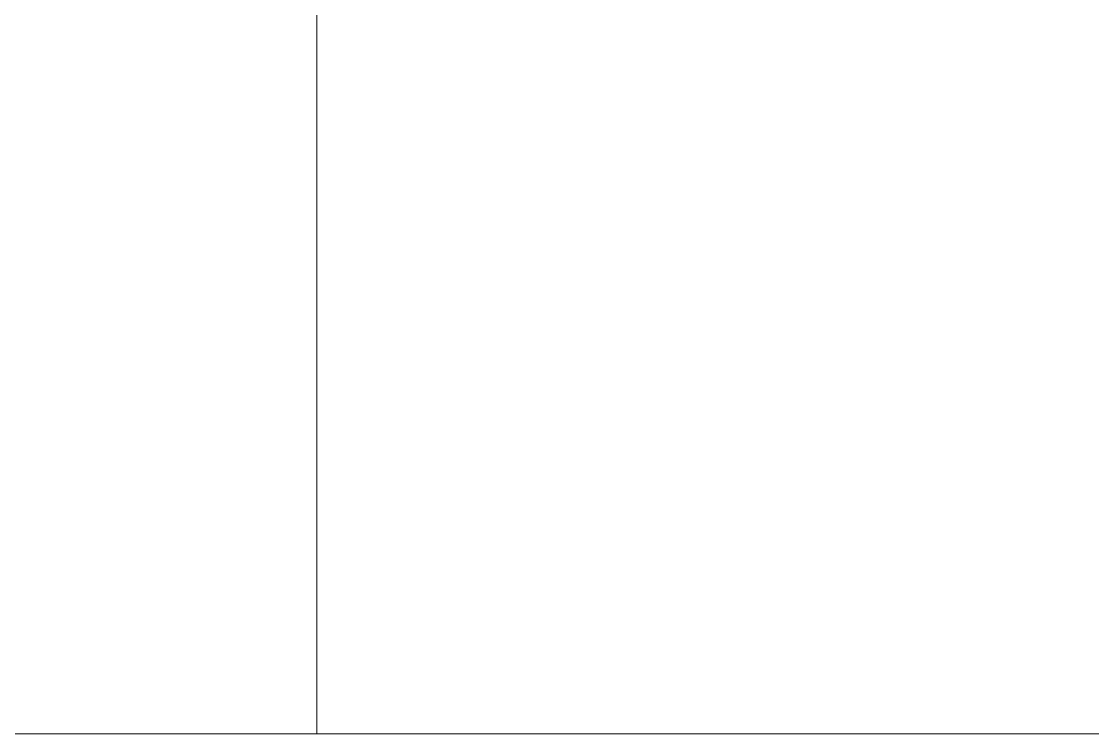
# Model space of a CAD drawing. Header units: millimetres. Extents: x 26027 to 581921, y 7230 to 233891.
# Drawn here: x 474036.799 to 474037.922, y 179502.62 to 179503.367 of the extents above; entities that cross this region are included whole.
import ezdxf

# ---------------------------------------------------------------- set-up
doc = ezdxf.new("R2010")
doc.units = ezdxf.units.MM
doc.header["$LTSCALE"] = 5
doc.layers.add('Medical Equipment and Furniture', color=163, linetype='Continuous', lineweight=0)
doc.layers.add('NEW', color=1, linetype='Continuous', lineweight=5)

# ---------------------------------------------------------------- blocks, each defined once
blk = doc.blocks.new('*X15')
at = {"color": 0}
for p, q in [((5, 3), (5, 3)), ((5, 3), (5, 3)), ((5, 3), (5, 3)), ((5, 3), (5, 3)), ((5, 3), (5, 3)), ((5, 3), (5, 3)), ((5, 3), (5, 3)), ((5, 3), (5, 3)), ((5, 3), (5, 3)), ((5, 3), (5, 3)), ((5, 3), (5, 3)), ((5, 3), (5, 3)), ((5, 3), (5, 3)), ((5, 3), (5, 3)), ((5, 3), (5, 3)), ((5, 3), (5, 3)), ((5, 3), (5, 3)), ((5, 3), (5, 3)), ((5, 3), (5, 3)), ((5, 3), (5, 3)), ((5, 3), (5, 3)), ((5, 3), (5, 3)), ((5, 3), (5, 3)), ((5, 3), (5, 3)), ((5, 3), (5, 3)), ((5, 3), (5, 3)), ((5, 3), (5, 3)), ((5, 3), (5, 3)), ((5, 3), (5, 3)), ((5, 3), (5, 3)), ((5, 3), (5, 3)), ((5, 3), (5, 3)), ((5, 3), (5, 3)), ((5, 3), (5, 3)), ((5, 3), (5, 3)), ((5, 3), (5, 3)), ((5, 3), (5, 3)), ((5, 3), (5, 3)), ((5, 3), (5, 3)), ((5, 3), (5, 3)), ((5, 3), (5, 3)), ((5, 3), (5, 3)), ((5, 3), (5, 3)), ((5, 3), (5, 3)), ((5, 3), (5, 3)), ((5, 3), (5, 3)), ((5, 3), (5, 3)), ((5, 3), (5, 3)), ((5, 3), (5, 3)), ((5, 3), (5, 3)), ((5, 3), (5, 3)), ((5, 3), (5, 3)), ((5, 3), (5, 3)), ((5, 3), (5, 3)), ((5, 3), (5, 3)), ((5, 3), (5, 3)), ((5, 3), (5, 3)), ((5, 3), (5, 3)), ((5, 3), (5, 3)), ((5, 3), (5, 3)), ((5, 3), (5, 3)), ((5, 3), (5, 3)), ((5, 3), (5, 3)), ((5, 3), (5, 3)), ((5, 3), (5, 3)), ((5, 3), (5, 3)), ((6, 3), (5, 3)), ((5, 3), (5, 3)), ((6, 3), (5, 3)), ((5, 3), (5, 3)), ((6, 3), (5, 3)), ((5, 3), (5, 3)), ((6, 3), (5, 3)), ((5, 3), (5, 3)), ((5, 3), (5, 3)), ((5, 3), (5, 3)), ((5, 3), (5, 3)), ((5, 3), (5, 3)), ((5, 3), (5, 3)), ((5, 3), (5, 3)), ((5, 3), (5, 3)), ((5, 3), (5, 3)), ((5, 3), (5, 3)), ((5, 3), (5, 3)), ((5, 3), (5, 3)), ((5, 3), (5, 3)), ((5, 3), (5, 3)), ((5, 3), (5, 3)), ((5, 3), (5, 3)), ((5, 3), (5, 3)), ((5, 3), (5, 3)), ((5, 3), (5, 3)), ((5, 3), (5, 3)), ((5, 3), (5, 3)), ((5, 3), (5, 3)), ((5, 3), (5, 3)), ((6, 3), (6, 3)), ((6, 3), (6, 3)), ((6, 3), (6, 3)), ((6, 3), (6, 3)), ((6, 3), (6, 3)), ((6, 3), (6, 3)), ((6, 3), (6, 3)), ((6, 3), (6, 3)), ((6, 3), (6, 3)), ((6, 3), (6, 3)), ((6, 3), (6, 3)), ((6, 3), (6, 3)), ((6, 3), (6, 3)), ((6, 3), (6, 3)), ((6, 3), (6, 3)), ((6, 3), (6, 3)), ((6, 3), (6, 3)), ((6, 3), (6, 3)), ((6, 3), (6, 3)), ((6, 3), (6, 3)), ((6, 3), (6, 3)), ((6, 3), (6, 3)), ((6, 3), (6, 3)), ((6, 3), (6, 3)), ((6, 3), (6, 3)), ((6, 3), (6, 3)), ((6, 3), (6, 3)), ((6, 3), (6, 3)), ((6, 3), (6, 3)), ((6, 3), (6, 3)), ((6, 3), (6, 3)), ((6, 3), (6, 3)), ((6, 3), (6, 3)), ((6, 3), (6, 3)), ((6, 3), (6, 3)), ((6, 3), (6, 3)), ((6, 3), (6, 3)), ((6, 3), (6, 3)), ((6, 3), (6, 3)), ((6, 3), (6, 3)), ((6, 3), (6, 3)), ((6, 3), (6, 3)), ((6, 3), (6, 3)), ((6, 3), (6, 3)), ((6, 3), (6, 3)), ((6, 3), (6, 3)), ((6, 3), (6, 3)), ((6, 3), (6, 3)), ((6, 3), (6, 3)), ((6, 3), (6, 3)), ((6, 3), (6, 3)), ((6, 3), (6, 3)), ((6, 3), (6, 3)), ((6, 3), (6, 3)), ((6, 3), (6, 3)), ((6, 3), (6, 3)), ((6, 3), (6, 3)), ((6, 3), (6, 3)), ((6, 3), (6, 3)), ((6, 3), (6, 3)), ((6, 3), (6, 3)), ((6, 3), (6, 3)), ((6, 3), (6, 3)), ((6, 3), (6, 3)), ((6, 3), (6, 3)), ((6, 3), (6, 3)), ((6, 3), (6, 3)), ((6, 3), (6, 3)), ((6, 3), (6, 3)), ((6, 3), (6, 3)), ((6, 3), (6, 3)), ((6, 3), (6, 3)), ((6, 3), (6, 3)), ((6, 3), (6, 3)), ((6, 3), (6, 3)), ((6, 3), (6, 3)), ((6, 3), (6, 3)), ((6, 3), (6, 3)), ((6, 3), (6, 3)), ((6, 3), (6, 3)), ((6, 3), (6, 3)), ((6, 3), (6, 3)), ((6, 3), (6, 3)), ((6, 3), (6, 3)), ((6, 3), (6, 3)), ((6, 3), (6, 3)), ((6, 3), (6, 3)), ((6, 3), (6, 3)), ((6, 3), (6, 3)), ((6, 3), (6, 3)), ((6, 3), (6, 3)), ((6, 3), (6, 3)), ((6, 3), (6, 3)), ((6, 3), (6, 3)), ((6, 3), (6, 3)), ((6, 3), (6, 3)), ((6, 3), (6, 3)), ((6, 3), (6, 3)), ((6, 3), (6, 3)), ((6, 3), (6, 3)), ((6, 3), (6, 3)), ((6, 3), (6, 3)), ((6, 3), (6, 3)), ((6, 3), (6, 3)), ((6, 3), (6, 3)), ((6, 3), (6, 3)), ((6, 3), (6, 3)), ((6, 3), (6, 3)), ((6, 3), (6, 3)), ((6, 3), (6, 3)), ((6, 3), (6, 3)), ((6, 3), (6, 3)), ((6, 3), (6, 3)), ((6, 3), (6, 3)), ((6, 3), (6, 3)), ((6, 3), (6, 3)), ((6, 3), (6, 3)), ((6, 3), (6, 3)), ((6, 3), (6, 3)), ((6, 3), (6, 3)), ((6, 3), (6, 3)), ((6, 3), (6, 3)), ((6, 3), (6, 3)), ((6, 3), (6, 3)), ((6, 3), (6, 3)), ((6, 3), (6, 3)), ((6, 3), (6, 3)), ((6, 3), (6, 3)), ((6, 3), (6, 3)), ((6, 3), (6, 3)), ((6, 3), (6, 3)), ((6, 3), (6, 3)), ((6, 3), (6, 3)), ((6, 3), (6, 3)), ((6, 3), (6, 3)), ((6, 3), (6, 3)), ((6, 3), (6, 3)), ((6, 3), (6, 3)), ((6, 3), (6, 3)), ((6, 3), (6, 3)), ((6, 3), (6, 3)), ((6, 3), (6, 3)), ((6, 3), (6, 3)), ((6, 3), (6, 3)), ((6, 3), (6, 3)), ((6, 3), (6, 3)), ((6, 3), (6, 3)), ((6, 3), (6, 3)), ((6, 3), (6, 3)), ((6, 3), (6, 3)), ((6, 3), (6, 3)), ((6, 3), (6, 3)), ((6, 3), (6, 3)), ((6, 3), (6, 3)), ((6, 3), (6, 3)), ((6, 3), (6, 3)), ((6, 3), (6, 3)), ((6, 3), (6, 3)), ((6, 3), (6, 3)), ((6, 3), (6, 3)), ((6, 3), (6, 3)), ((6, 3), (6, 3)), ((6, 3), (6, 3)), ((6, 3), (6, 3)), ((6, 3), (6, 3)), ((6, 3), (6, 3)), ((6, 3), (6, 3)), ((6, 3), (6, 3)), ((6, 3), (6, 3)), ((6, 3), (6, 3)), ((6, 3), (6, 3)), ((6, 3), (6, 3)), ((6, 3), (6, 3)), ((6, 3), (6, 3)), ((6, 3), (6, 3)), ((6, 3), (6, 3)), ((6, 3), (6, 3)), ((6, 3), (6, 3)), ((6, 3), (6, 3)), ((6, 3), (6, 3)), ((6, 3), (6, 3)), ((6, 3), (6, 3)), ((6, 3), (6, 3)), ((6, 3), (6, 3)), ((6, 3), (6, 3)), ((6, 3), (6, 3)), ((6, 3), (6, 3)), ((6, 3), (6, 3)), ((6, 3), (6, 3)), ((6, 3), (6, 3)), ((6, 3), (6, 3)), ((6, 3), (6, 3)), ((6, 3), (6, 3)), ((6, 3), (6, 3)), ((6, 3), (6, 3)), ((6, 3), (6, 3)), ((6, 3), (6, 3)), ((6, 3), (6, 3)), ((6, 3), (6, 3)), ((6, 3), (6, 3)), ((6, 3), (6, 3)), ((6, 3), (6, 3)), ((6, 3), (6, 3)), ((6, 3), (6, 3)), ((6, 3), (5, 3)), ((6, 3), (5, 3)), ((6, 3), (5, 3)), ((6, 3), (5, 3)), ((6, 3), (5, 3)), ((6, 3), (6, 3)), ((6, 3), (6, 3)), ((6, 3), (6, 3)), ((6, 3), (6, 3)), ((6, 3), (6, 3)), ((6, 3), (6, 3)), ((6, 3), (6, 3)), ((6, 3), (6, 3)), ((6, 3), (6, 3)), ((6, 3), (6, 3)), ((6, 3), (6, 3)), ((6, 3), (6, 3)), ((6, 3), (6, 3)), ((6, 3), (6, 3)), ((6, 3), (6, 3)), ((6, 3), (6, 3)), ((6, 3), (6, 3)), ((6, 3), (6, 3)), ((6, 3), (6, 3)), ((6, 3), (6, 3)), ((6, 3), (6, 3)), ((6, 3), (6, 3)), ((6, 3), (6, 3)), ((6, 3), (6, 3)), ((6, 3), (6, 3)), ((6, 3), (6, 3)), ((6, 3), (6, 3)), ((6, 3), (6, 3)), ((6, 3), (6, 3)), ((6, 3), (6, 3)), ((6, 3), (6, 3)), ((6, 3), (6, 3)), ((6, 3), (6, 3)), ((6, 3), (6, 3)), ((6, 3), (6, 3)), ((6, 3), (6, 3)), ((6, 3), (6, 3)), ((6, 3), (6, 3)), ((6, 3), (6, 3)), ((6, 3), (6, 3)), ((6, 3), (6, 3)), ((6, 3), (6, 3)), ((6, 3), (6, 3)), ((6, 3), (6, 3)), ((6, 3), (6, 3)), ((6, 3), (6, 3)), ((6, 3), (6, 3)), ((6, 3), (6, 3)), ((6, 3), (6, 3)), ((6, 3), (6, 3)), ((6, 3), (6, 3)), ((6, 3), (6, 3)), ((6, 3), (6, 3)), ((6, 3), (6, 3)), ((6, 3), (6, 3)), ((6, 3), (6, 3)), ((6, 3), (6, 3)), ((6, 3), (6, 3)), ((6, 3), (6, 3)), ((6, 3), (6, 3)), ((6, 3), (6, 3)), ((6, 3), (6, 3)), ((6, 3), (6, 3)), ((6, 3), (6, 3)), ((6, 3), (6, 3)), ((6, 3), (6, 3)), ((6, 3), (6, 3)), ((6, 3), (6, 3)), ((6, 3), (6, 3)), ((6, 3), (6, 3)), ((6, 3), (6, 3)), ((6, 3), (6, 3)), ((6, 3), (6, 3)), ((6, 3), (6, 3)), ((6, 3), (6, 3)), ((6, 3), (6, 3)), ((6, 3), (6, 3)), ((6, 3), (6, 3)), ((6, 3), (6, 3)), ((6, 3), (6, 3)), ((6, 3), (6, 3)), ((6, 3), (6, 3)), ((6, 3), (6, 3)), ((6, 3), (6, 3)), ((6, 3), (6, 3)), ((6, 3), (6, 3)), ((6, 3), (6, 3)), ((6, 3), (6, 3)), ((6, 3), (6, 3)), ((6, 3), (6, 3)), ((6, 3), (6, 3)), ((6, 3), (6, 3)), ((6, 3), (6, 3)), ((6, 3), (6, 3)), ((6, 3), (6, 3)), ((6, 3), (6, 3)), ((6, 3), (6, 3)), ((6, 3), (6, 3)), ((6, 3), (6, 3)), ((6, 3), (6, 3)), ((6, 3), (6, 3)), ((6, 3), (6, 3)), ((6, 3), (6, 3)), ((6, 3), (6, 3)), ((6, 3), (6, 3)), ((6, 3), (6, 3)), ((6, 3), (6, 3)), ((6, 3), (6, 3)), ((6, 3), (6, 3)), ((6, 3), (6, 3)), ((6, 3), (6, 3)), ((6, 3), (6, 3)), ((6, 3), (6, 3)), ((6, 3), (6, 3)), ((6, 3), (6, 3)), ((6, 3), (6, 3)), ((6, 3), (6, 3)), ((6, 3), (6, 3)), ((6, 3), (6, 3)), ((6, 3), (6, 3)), ((6, 3), (6, 3)), ((6, 3), (6, 3)), ((6, 3), (6, 3)), ((6, 3), (6, 3)), ((6, 3), (6, 3)), ((6, 3), (6, 3)), ((6, 3), (6, 3)), ((6, 3), (6, 3)), ((6, 3), (6, 3)), ((6, 3), (6, 3)), ((6, 3), (6, 3)), ((6, 3), (6, 3)), ((6, 3), (6, 3)), ((6, 3), (6, 3)), ((6, 3), (6, 3)), ((6, 3), (6, 3)), ((6, 3), (6, 3)), ((6, 3), (6, 3)), ((6, 3), (6, 3)), ((6, 3), (6, 3)), ((6, 3), (6, 3)), ((6, 3), (6, 3)), ((6, 3), (6, 3)), ((6, 3), (6, 3)), ((6, 3), (6, 3)), ((6, 3), (6, 3)), ((6, 3), (6, 3)), ((6, 3), (6, 3)), ((6, 3), (6, 3)), ((6, 3), (6, 3)), ((6, 3), (6, 3)), ((6, 3), (6, 3)), ((6, 3), (6, 3)), ((6, 3), (6, 3)), ((6, 3), (6, 3)), ((6, 3), (6, 3)), ((6, 3), (6, 3)), ((6, 3), (6, 3)), ((6, 3), (6, 3)), ((6, 3), (6, 3)), ((6, 3), (6, 3)), ((6, 3), (6, 3)), ((6, 3), (6, 3)), ((6, 3), (6, 3)), ((6, 3), (6, 3)), ((6, 3), (6, 3)), ((6, 3), (6, 3)), ((6, 3), (6, 3)), ((6, 3), (6, 3)), ((6, 3), (6, 3)), ((6, 3), (6, 3)), ((6, 3), (6, 3)), ((6, 3), (6, 3)), ((6, 3), (6, 3)), ((6, 3), (6, 3)), ((6, 3), (6, 3)), ((6, 3), (6, 3)), ((6, 3), (6, 3)), ((6, 3), (6, 3)), ((6, 3), (6, 3)), ((6, 3), (6, 3)), ((6, 3), (6, 3)), ((6, 3), (6, 3)), ((6, 3), (6, 3)), ((6, 3), (6, 3)), ((6, 3), (6, 3)), ((6, 3), (6, 3)), ((6, 3), (6, 3)), ((6, 3), (6, 3)), ((6, 3), (6, 3)), ((6, 3), (6, 3)), ((6, 3), (6, 3)), ((6, 3), (6, 3)), ((6, 3), (6, 3)), ((6, 3), (6, 3)), ((6, 3), (6, 3)), ((6, 3), (6, 3)), ((6, 3), (6, 3)), ((6, 3), (6, 3)), ((6, 3), (6, 3)), ((6, 3), (6, 3)), ((6, 3), (6, 3)), ((6, 3), (6, 3)), ((6, 3), (6, 3)), ((6, 3), (6, 3)), ((6, 3), (6, 3)), ((6, 3), (6, 3)), ((6, 3), (6, 3)), ((6, 3), (6, 3)), ((6, 3), (6, 3)), ((6, 3), (6, 3)), ((6, 3), (6, 3)), ((6, 3), (6, 3)), ((6, 3), (6, 3)), ((6, 3), (6, 3)), ((6, 3), (6, 3)), ((6, 3), (6, 3)), ((6, 3), (6, 3)), ((6, 3), (6, 3)), ((6, 3), (6, 3)), ((6, 3), (6, 3)), ((6, 3), (6, 3)), ((6, 3), (6, 3)), ((6, 3), (6, 3)), ((6, 3), (6, 3)), ((6, 3), (6, 3)), ((6, 3), (6, 3)), ((6, 3), (6, 3)), ((6, 3), (6, 3)), ((6, 3), (6, 3)), ((6, 3), (6, 3)), ((6, 3), (6, 3)), ((6, 3), (6, 3)), ((6, 3), (6, 3)), ((6, 3), (6, 3)), ((6, 3), (6, 3)), ((6, 3), (6, 3)), ((6, 3), (6, 3)), ((6, 3), (6, 3)), ((6, 3), (6, 3)), ((6, 3), (6, 3)), ((6, 3), (6, 3)), ((6, 3), (6, 3)), ((6, 3), (6, 3)), ((6, 3), (6, 3)), ((6, 3), (6, 3)), ((6, 3), (6, 3)), ((6, 3), (6, 3)), ((6, 3), (6, 3)), ((6, 3), (6, 3)), ((6, 3), (6, 3)), ((6, 3), (6, 3)), ((6, 3), (6, 3)), ((6, 3), (6, 3)), ((6, 3), (6, 3)), ((6, 3), (6, 3)), ((6, 3), (6, 3)), ((6, 3), (6, 3)), ((6, 3), (6, 3)), ((6, 3), (6, 3)), ((6, 3), (6, 3)), ((6, 3), (6, 3)), ((6, 3), (6, 3)), ((6, 3), (6, 3)), ((6, 3), (6, 3)), ((6, 3), (6, 3)), ((6, 3), (6, 3)), ((6, 3), (6, 3)), ((6, 3), (6, 3)), ((6, 3), (6, 3)), ((6, 3), (6, 3)), ((6, 3), (6, 3)), ((6, 3), (6, 3)), ((6, 3), (6, 3)), ((6, 3), (6, 3)), ((6, 3), (6, 3)), ((6, 3), (6, 3)), ((6, 3), (6, 3)), ((6, 3), (6, 3)), ((6, 3), (6, 3)), ((6, 3), (6, 3)), ((6, 3), (6, 3)), ((6, 3), (6, 3)), ((6, 3), (6, 3)), ((6, 3), (6, 3)), ((6, 3), (6, 3)), ((6, 3), (6, 3)), ((6, 3), (6, 3)), ((6, 3), (6, 3)), ((6, 3), (6, 3)), ((6, 3), (6, 3)), ((6, 3), (6, 3)), ((6, 3), (6, 3)), ((6, 3), (6, 3)), ((6, 3), (6, 3)), ((6, 3), (6, 3)), ((6, 3), (6, 3)), ((6, 3), (6, 3)), ((6, 3), (6, 3)), ((6, 3), (6, 3)), ((6, 3), (6, 3)), ((6, 3), (6, 3)), ((6, 3), (6, 3)), ((6, 3), (6, 3)), ((6, 3), (6, 3)), ((6, 3), (6, 3)), ((6, 3), (6, 3)), ((6, 3), (6, 3)), ((6, 3), (6, 3)), ((6, 3), (6, 3)), ((6, 3), (6, 3)), ((6, 3), (6, 3)), ((6, 3), (6, 3)), ((6, 3), (6, 3)), ((6, 3), (6, 3)), ((6, 3), (6, 3)), ((6, 3), (6, 3))]:
    blk.add_line(p, q, dxfattribs=at)
blk = doc.blocks.new('*X16')
at = {"color": 0}
for p, q in [((13, 1), (13, 1)), ((13, 1), (13, 1)), ((13, 1), (13, 1)), ((13, 1), (13, 1)), ((13, 1), (13, 1)), ((13, 1), (13, 1)), ((13, 1), (13, 1)), ((13, 1), (13, 1)), ((13, 1), (13, 1)), ((13, 1), (13, 1)), ((13, 1), (13, 1)), ((13, 1), (13, 1)), ((13, 1), (13, 1)), ((13, 1), (13, 1)), ((13, 1), (13, 1)), ((13, 1), (14, 1)), ((13, 1), (14, 1)), ((13, 1), (14, 1)), ((13, 1), (13, 1)), ((13, 1), (13, 1)), ((13, 1), (13, 1)), ((13, 1), (13, 1)), ((13, 1), (13, 1)), ((13, 1), (13, 1)), ((13, 1), (13, 1)), ((13, 1), (13, 1)), ((13, 1), (13, 1)), ((13, 1), (13, 1)), ((13, 1), (13, 1)), ((13, 1), (13, 1)), ((13, 1), (13, 1)), ((13, 1), (13, 1)), ((13, 1), (13, 1)), ((13, 1), (13, 1)), ((13, 1), (13, 1)), ((13, 1), (13, 1)), ((13, 1), (13, 1)), ((13, 1), (13, 1)), ((13, 1), (13, 1)), ((13, 1), (13, 1)), ((13, 1), (13, 1)), ((13, 1), (13, 1)), ((13, 1), (13, 1)), ((13, 1), (13, 1)), ((13, 1), (13, 1)), ((13, 1), (13, 1)), ((13, 1), (13, 1)), ((13, 1), (13, 1)), ((13, 1), (13, 1)), ((13, 1), (13, 1)), ((13, 1), (13, 1)), ((13, 1), (13, 1)), ((13, 1), (13, 1)), ((13, 1), (13, 1)), ((13, 1), (13, 1)), ((13, 1), (13, 1)), ((13, 1), (13, 1)), ((13, 1), (13, 1)), ((13, 1), (13, 1)), ((13, 1), (13, 1)), ((13, 1), (13, 1)), ((13, 1), (13, 1)), ((13, 1), (13, 1)), ((13, 1), (13, 1)), ((13, 1), (13, 1)), ((13, 1), (13, 1)), ((13, 1), (13, 1)), ((13, 1), (13, 1)), ((13, 1), (13, 1)), ((13, 1), (13, 1)), ((13, 1), (13, 1)), ((13, 1), (13, 1)), ((13, 1), (13, 1)), ((13, 1), (13, 1)), ((13, 1), (13, 1)), ((13, 1), (13, 1)), ((13, 1), (13, 1)), ((13, 1), (13, 1)), ((13, 1), (13, 1)), ((13, 1), (13, 1)), ((13, 1), (13, 1)), ((13, 1), (13, 1)), ((13, 1), (13, 1)), ((13, 1), (13, 1)), ((13, 1), (13, 1)), ((13, 1), (13, 1)), ((13, 1), (13, 1)), ((13, 1), (13, 1)), ((13, 1), (13, 1)), ((13, 1), (13, 1)), ((13, 1), (13, 1)), ((13, 1), (13, 1)), ((13, 1), (13, 1)), ((13, 1), (13, 1)), ((13, 1), (13, 1)), ((13, 1), (13, 1)), ((13, 1), (13, 1)), ((13, 1), (13, 1)), ((13, 1), (13, 1)), ((13, 1), (13, 1)), ((13, 1), (13, 1)), ((13, 1), (13, 1)), ((13, 1), (13, 1)), ((13, 1), (13, 1)), ((13, 1), (13, 1)), ((13, 1), (13, 1)), ((13, 1), (13, 1)), ((13, 1), (13, 1)), ((13, 1), (13, 1)), ((13, 1), (13, 1)), ((13, 1), (13, 1)), ((13, 1), (13, 1)), ((13, 1), (13, 1)), ((13, 1), (13, 1)), ((13, 1), (13, 1)), ((13, 1), (13, 1)), ((13, 1), (13, 1)), ((13, 1), (13, 1)), ((13, 1), (13, 1)), ((13, 1), (13, 1)), ((13, 1), (13, 1)), ((13, 1), (13, 1)), ((13, 1), (13, 1)), ((13, 1), (14, 1)), ((13, 0), (13, 0)), ((13, 0), (13, 0)), ((13, 0), (13, 0)), ((13, 0), (13, 0)), ((13, 0), (13, 0)), ((13, 0), (13, 0)), ((13, 0), (13, 0)), ((13, 0), (13, 0)), ((13, 0), (13, 0)), ((13, 0), (13, 0)), ((13, 0), (13, 0)), ((13, 0), (13, 0)), ((13, 0), (13, 0)), ((13, 0), (13, 0)), ((13, 0), (13, 0)), ((13, 0), (13, 0)), ((13, 0), (13, 0)), ((13, 0), (13, 0)), ((13, 0), (13, 0)), ((13, 0), (13, 0)), ((13, 0), (13, 0)), ((13, 0), (13, 0)), ((13, 0), (13, 0)), ((13, 0), (13, 0)), ((13, 0), (13, 0)), ((13, 0), (13, 0)), ((13, 0), (13, 0)), ((13, 0), (13, 0)), ((13, 0), (13, 0)), ((13, 0), (13, 0)), ((13, 0), (13, 0)), ((13, 0), (13, 0)), ((13, 0), (13, 0)), ((13, 0), (13, 0)), ((13, 0), (13, 0)), ((13, 0), (13, 0)), ((13, 0), (13, 0)), ((13, 0), (13, 0)), ((13, 0), (13, 0)), ((13, 0), (13, 0)), ((13, 0), (13, 0)), ((13, 0), (13, 0)), ((13, 0), (13, 0)), ((13, 0), (13, 0)), ((13, 0), (13, 0)), ((13, 0), (13, 0)), ((13, 0), (13, 0)), ((13, 0), (13, 0)), ((13, 0), (14, 0)), ((13, 0), (14, 0)), ((13, 0), (13, 0)), ((13, 0), (14, 0)), ((14, 1), (14, 1)), ((14, 1), (14, 1)), ((14, 1), (14, 1)), ((14, 1), (14, 1)), ((14, 1), (14, 1)), ((14, 1), (14, 1)), ((14, 1), (14, 1)), ((14, 1), (14, 1)), ((14, 1), (14, 1)), ((14, 1), (14, 1)), ((14, 1), (14, 1)), ((14, 1), (14, 1)), ((14, 1), (14, 1)), ((14, 1), (14, 1)), ((14, 1), (14, 1)), ((14, 1), (14, 1)), ((14, 1), (14, 1)), ((14, 1), (14, 1)), ((14, 1), (14, 1)), ((14, 1), (14, 1)), ((14, 1), (14, 1)), ((14, 1), (14, 1)), ((14, 1), (14, 1)), ((14, 1), (14, 1)), ((14, 1), (14, 1)), ((14, 1), (14, 1)), ((14, 1), (14, 1)), ((14, 1), (14, 1)), ((14, 1), (14, 1)), ((14, 1), (14, 1)), ((14, 1), (14, 1)), ((14, 1), (14, 1)), ((14, 1), (14, 1)), ((14, 1), (14, 1)), ((14, 1), (14, 1)), ((14, 1), (14, 1)), ((14, 1), (14, 1)), ((14, 1), (14, 1)), ((14, 1), (14, 1)), ((14, 1), (14, 1)), ((14, 1), (14, 1)), ((14, 1), (14, 1)), ((14, 1), (14, 1)), ((14, 1), (14, 1)), ((14, 1), (14, 1)), ((14, 1), (14, 1)), ((14, 1), (14, 1)), ((14, 1), (14, 1)), ((14, 1), (14, 1)), ((14, 1), (14, 1)), ((14, 1), (14, 1)), ((14, 1), (14, 1)), ((14, 1), (14, 1)), ((14, 1), (14, 1)), ((14, 1), (14, 1)), ((14, 1), (14, 1)), ((14, 1), (14, 1)), ((14, 1), (14, 1)), ((14, 1), (14, 1)), ((14, 1), (14, 1)), ((14, 1), (14, 1)), ((14, 1), (14, 1)), ((14, 1), (14, 1)), ((14, 1), (14, 1)), ((14, 1), (14, 1)), ((14, 1), (14, 1)), ((14, 1), (14, 1)), ((14, 1), (14, 1)), ((14, 1), (14, 1)), ((14, 1), (14, 1)), ((14, 1), (14, 1)), ((14, 1), (14, 1)), ((14, 1), (14, 1)), ((14, 1), (14, 1)), ((14, 1), (14, 1)), ((14, 1), (14, 1)), ((14, 1), (14, 1)), ((14, 1), (14, 1)), ((14, 1), (14, 1)), ((14, 1), (14, 1)), ((14, 1), (14, 1)), ((14, 1), (14, 1)), ((14, 1), (14, 1)), ((14, 1), (14, 1)), ((14, 1), (14, 1)), ((14, 1), (14, 1)), ((14, 1), (14, 1)), ((14, 1), (14, 1)), ((14, 1), (14, 1)), ((14, 1), (14, 1)), ((14, 1), (14, 1)), ((14, 1), (14, 1)), ((14, 1), (14, 1)), ((14, 1), (14, 1)), ((14, 0), (14, 0)), ((14, 0), (14, 0)), ((14, 0), (14, 0)), ((14, 0), (14, 0)), ((14, 0), (14, 0)), ((14, 0), (14, 0)), ((14, 0), (14, 0)), ((14, 0), (14, 0)), ((14, 0), (14, 0)), ((14, 0), (14, 0)), ((14, 0), (14, 0)), ((14, 0), (14, 0)), ((14, 0), (14, 0)), ((14, 0), (14, 0)), ((14, 0), (14, 0)), ((14, 0), (14, 0)), ((14, 0), (14, 0)), ((14, 0), (14, 0)), ((14, 0), (14, 0)), ((14, 0), (14, 0)), ((14, 0), (14, 0)), ((14, 0), (14, 0)), ((14, 0), (14, 0)), ((14, 0), (14, 0)), ((14, 0), (14, 0)), ((14, 0), (14, 0)), ((14, 0), (14, 0)), ((14, 0), (14, 0)), ((14, 0), (14, 0)), ((14, 0), (14, 0)), ((14, 0), (14, 0)), ((14, 0), (14, 0)), ((14, 0), (14, 0)), ((14, 0), (14, 0)), ((14, 0), (14, 0)), ((14, 0), (14, 0)), ((14, 0), (14, 0)), ((14, 0), (14, 0)), ((14, 0), (14, 0)), ((14, 0), (14, 0)), ((14, 0), (14, 0)), ((14, 0), (14, 0)), ((14, 0), (14, 0)), ((14, 0), (14, 0)), ((14, 0), (14, 0)), ((14, 0), (14, 0)), ((14, 0), (14, 0)), ((14, 0), (14, 0)), ((13, 0), (13, 0)), ((13, 0), (14, 0)), ((13, 0), (13, 0)), ((13, 0), (14, 0)), ((13, 0), (13, 0)), ((13, 0), (14, 0)), ((13, 0), (13, 0)), ((13, 0), (13, 0)), ((13, 0), (13, 0)), ((13, 0), (13, 0)), ((13, 0), (14, 0)), ((13, 0), (13, 0)), ((13, 0), (14, 0)), ((13, 0), (13, 0)), ((13, 0), (14, 0)), ((13, 0), (13, 0)), ((13, 0), (14, 0)), ((13, 0), (13, 0)), ((13, 0), (14, 0)), ((13, 0), (13, 0)), ((13, 0), (14, 0)), ((13, 0), (13, 0)), ((13, 0), (14, 0)), ((13, 0), (13, 0)), ((13, 0), (13, 0)), ((13, 0), (13, 0)), ((13, 0), (14, 0)), ((13, 0), (13, 0)), ((13, 0), (14, 0)), ((13, 0), (13, 0)), ((13, 0), (14, 0)), ((13, 0), (13, 0)), ((13, 0), (14, 0)), ((13, 0), (13, 0)), ((13, 0), (13, 0)), ((13, 0), (13, 0)), ((13, 0), (13, 0)), ((13, 0), (13, 0)), ((13, 0), (13, 0)), ((13, 0), (13, 0)), ((13, 0), (13, 0)), ((13, 0), (13, 0)), ((13, 0), (13, 0)), ((13, 0), (13, 0)), ((13, 0), (13, 0)), ((13, 0), (13, 0)), ((13, 0), (13, 0)), ((13, 0), (13, 0)), ((13, 0), (13, 0)), ((13, 0), (13, 0)), ((13, 0), (13, 0)), ((13, 0), (13, 0)), ((13, 0), (13, 0)), ((13, 0), (13, 0)), ((13, 0), (13, 0)), ((13, 0), (13, 0)), ((13, 0), (13, 0)), ((13, 0), (13, 0)), ((13, 0), (13, 0)), ((13, 0), (13, 0)), ((13, 0), (13, 0)), ((13, 0), (13, 0)), ((13, 0), (13, 0)), ((13, 0), (13, 0)), ((13, -1), (13, -1)), ((13, -1), (13, -1)), ((13, -1), (13, -1)), ((13, -1), (13, -1)), ((13, -1), (13, -1)), ((13, -1), (14, -1)), ((13, -1), (13, -1)), ((14, 0), (14, 0)), ((14, 0), (14, 0)), ((14, 0), (14, 0)), ((14, 0), (14, 0)), ((14, 0), (14, 0)), ((14, 0), (14, 0)), ((14, 0), (14, 0)), ((14, 0), (14, 0)), ((14, 0), (14, 0)), ((14, 0), (14, 0)), ((14, 0), (14, 0)), ((14, 0), (14, 0)), ((14, 0), (14, 0)), ((14, 0), (14, 0)), ((14, 0), (14, 0)), ((13, 0), (14, 0)), ((14, 0), (14, 0)), ((14, 0), (14, 0)), ((14, 0), (14, 0)), ((14, 0), (14, 0)), ((14, 0), (14, 0)), ((14, 0), (14, 0)), ((14, 0), (14, 0)), ((14, 0), (14, 0)), ((14, 0), (14, 0)), ((14, 0), (14, 0)), ((14, 0), (14, 0)), ((14, 0), (14, 0)), ((14, 0), (14, 0)), ((14, 0), (14, 0)), ((14, 0), (14, 0)), ((14, 0), (14, 0)), ((14, 0), (14, 0)), ((14, 0), (14, 0)), ((14, 0), (14, 0)), ((14, 0), (14, 0)), ((14, 0), (14, 0)), ((14, 0), (14, 0)), ((14, 0), (14, 0)), ((14, 0), (14, 0)), ((14, 0), (14, 0)), ((14, 0), (14, 0)), ((14, 0), (14, 0)), ((14, 0), (14, 0)), ((14, 0), (14, 0)), ((14, 0), (14, 0)), ((14, 0), (14, 0)), ((14, 0), (14, 0)), ((14, 0), (14, 0)), ((14, 0), (14, 0)), ((14, -1), (14, -1)), ((14, -1), (14, -1)), ((14, -1), (14, -1)), ((14, -1), (14, -1)), ((14, -1), (14, -1))]:
    blk.add_line(p, q, dxfattribs=at)
blk = doc.blocks.new('GF21018-P')
at = {"color": 0}
for p, q in [((0.240011, 0.3225921), (0.240011, 0.140001)), ((0.2204937, 0.2937233), (0.240011, 0.2937233))]:
    blk.add_line(p, q, dxfattribs=at)
for points in [[(0.240011, 0.2937233), (0.240011, 0.2937233), (0.240011, 0.2937233), (0.240011, 0.2937233), (0.240011, 0.2937233), (0.240011, 0.2937233), (0.240011, 0.2937233), (0.240011, 0.2937233), (0.240011, 0.2937233), (0.240011, 0.2937233), (0.240011, 0.2937233), (0.240011, 0.2937233), (0.240011, 0.2937233), (0.240011, 0.2937233), (0.240011, 0.2937233), (0.240011, 0.2937233), (0.240011, 0.2937233), (0.240011, 0.2937233), (0.240011, 0.2937233), (0.240011, 0.2937233), (0.240011, 0.2937233), (0.240011, 0.2937233), (0.240011, 0.2937233), (0.240011, 0.2937233), (0.240011, 0.2937233), (0.240011, 0.2937233), (0.240011, 0.2937233), (0.240011, 0.2937233), (0.240011, 0.2937233), (0.240011, 0.2937233), (0.240011, 0.2937233), (0.240011, 0.2937233), (0.240011, 0.2937233), (0.240011, 0.2937233), (0.240011, 0.2937233), (0.240011, 0.2937233), (0.240011, 0.2937233), (0.240011, 0.2937233), (0.240011, 0.2937233), (0.240011, 0.2937233), (0.240011, 0.2937233), (0.240011, 0.2937233), (0.240011, 0.2937233), (0.240011, 0.2937233), (0.240011, 0.2937233), (0.240011, 0.2937233), (0.240011, 0.2937233), (0.240011, 0.2937233), (0.240011, 0.2937233), (0.240011, 0.2937233), (0.240011, 0.2937233), (0.240011, 0.2937233), (0.240011, 0.2937233), (0.240011, 0.2937233), (0.240011, 0.2937233), (0.240011, 0.2937233), (0.240011, 0.2937233), (0.240011, 0.2937233), (0.240011, 0.2937233), (0.240011, 0.2937233), (0.240011, 0.2937233), (0.240011, 0.2937233), (0.240011, 0.2937233), (0.240011, 0.2937233), (0.240011, 0.2937233), (0.240011, 0.2937233), (0.240011, 0.2937233), (0.240011, 0.2937233), (0.240011, 0.2937233), (0.240011, 0.2937233), (0.240011, 0.2937233), (0.240011, 0.2937233), (0.240011, 0.2937233), (0.240011, 0.2937233), (0.240011, 0.2937233), (0.240011, 0.2937233), (0.240011, 0.2937233), (0.240011, 0.2937233), (0.240011, 0.2937233), (0.240011, 0.2937233), (0.240011, 0.2937233), (0.240011, 0.2937233), (0.240011, 0.2937233), (0.240011, 0.2937233), (0.240011, 0.2937233), (0.240011, 0.2937233), (0.240011, 0.2937233), (0.240011, 0.2937233), (0.240011, 0.2937233), (0.240011, 0.2937233), (0.240011, 0.2937233), (0.240011, 0.2937233), (0.240011, 0.2937233), (0.240011, 0.2937233), (0.240011, 0.2937233), (0.240011, 0.2937233), (0.240011, 0.2937233), (0.240011, 0.2937233), (0.240011, 0.2937233), (0.240011, 0.2937233), (0.240011, 0.2937233), (0.240011, 0.2937233), (0.240011, 0.2937233), (0.240011, 0.2937233), (0.240011, 0.2937233), (0.240011, 0.2937233), (0.240011, 0.2937233), (0.240011, 0.2937233), (0.240011, 0.2937233), (0.240011, 0.2937233), (0.240011, 0.2937233), (0.240011, 0.2937233), (0.240011, 0.2937233), (0.240011, 0.2937233), (0.240011, 0.2937233), (0.240011, 0.2937233), (0.240011, 0.2937233), (0.240011, 0.2937233), (0.240011, 0.2937233), (0.240011, 0.2937233), (0.240011, 0.2937233), (0.240011, 0.2937233), (0.240011, 0.2937233), (0.240011, 0.2937233), (0.240011, 0.2937233), (0.240011, 0.2937233), (0.240011, 0.2937233), (0.240011, 0.2937233), (0.240011, 0.2937233), (0.240011, 0.2937233), (0.240011, 0.2937233), (0.240011, 0.2937233), (0.240011, 0.2937233), (0.240011, 0.2937233), (0.240011, 0.2937233), (0.240011, 0.2937233), (0.240011, 0.2937233), (0.240011, 0.2937233), (0.240011, 0.2937233), (0.240011, 0.2937233), (0.240011, 0.2937233), (0.240011, 0.2937233), (0.240011, 0.2937233), (0.240011, 0.2937233), (0.240011, 0.2937233), (0.240011, 0.2937233), (0.240011, 0.2937233), (0.240011, 0.2937233), (0.240011, 0.2937233), (0.240011, 0.2937233), (0.240011, 0.2937233), (0.240011, 0.2937233), (0.240011, 0.2937233), (0.240011, 0.2937233), (0.240011, 0.2937233), (0.240011, 0.2937233), (0.240011, 0.2937233), (0.240011, 0.2937233), (0.240011, 0.2937233), (0.240011, 0.2937233), (0.240011, 0.2937233), (0.240011, 0.2937233), (0.240011, 0.2937233), (0.240011, 0.2937233), (0.240011, 0.2937233), (0.240011, 0.2937233), (0.240011, 0.2937233), (0.240011, 0.2937233), (0.240011, 0.2937233), (0.240011, 0.2937233), (0.240011, 0.2937233), (0.240011, 0.2937233), (0.240011, 0.2937233), (0.240011, 0.2937233), (0.240011, 0.2937233), (0.240011, 0.2937233), (0.240011, 0.2937233), (0.240011, 0.2937233), (0.240011, 0.2937233), (0.240011, 0.2937233), (0.240011, 0.2937233), (0.240011, 0.2937233), (0.240011, 0.2937233), (0.240011, 0.2937233), (0.240011, 0.2937233), (0.240011, 0.2937233), (0.240011, 0.2937233), (0.240011, 0.2937233), (0.240011, 0.2937233), (0.240011, 0.2937233), (0.240011, 0.2937233), (0.240011, 0.2937233), (0.240011, 0.2937233), (0.240011, 0.2937233), (0.240011, 0.2937233), (0.240011, 0.2937233), (0.240011, 0.2937233), (0.240011, 0.2937233), (0.240011, 0.2937233), (0.240011, 0.2937233), (0.240011, 0.2937233), (0.240011, 0.2937233), (0.240011, 0.2937233), (0.240011, 0.2937233), (0.240011, 0.2937233), (0.240011, 0.2937233), (0.240011, 0.2937233), (0.240011, 0.2937233), (0.240011, 0.2937233), (0.240011, 0.2937233), (0.240011, 0.2937233), (0.240011, 0.2937233), (0.240011, 0.2937233), (0.240011, 0.2937233), (0.240011, 0.2937233), (0.240011, 0.2937233), (0.240011, 0.2937233), (0.240011, 0.2937233), (0.240011, 0.2937233), (0.240011, 0.2937233), (0.240011, 0.2937233), (0.240011, 0.2937233), (0.240011, 0.2937233), (0.240011, 0.2937233), (0.240011, 0.2937233), (0.240011, 0.2937233), (0.240011, 0.2937233), (0.240011, 0.2937233), (0.240011, 0.2937233), (0.240011, 0.2937233), (0.240011, 0.2937233), (0.240011, 0.2937233), (0.240011, 0.2937233), (0.240011, 0.2937233), (0.240011, 0.2937233), (0.240011, 0.2937233), (0.240011, 0.2937233), (0.240011, 0.2937233), (0.240011, 0.2937233), (0.240011, 0.2937233), (0.240011, 0.2937233), (0.240011, 0.2937233), (0.240011, 0.2937233), (0.240011, 0.2937233), (0.240011, 0.2937233), (0.240011, 0.2937233), (0.240011, 0.2937233), (0.240011, 0.2937233), (0.240011, 0.2937233), (0.240011, 0.2937233), (0.240011, 0.2937233), (0.240011, 0.2937233), (0.240011, 0.2937233), (0.240011, 0.2937233), (0.240011, 0.2937233), (0.240011, 0.2937233), (0.240011, 0.2937233), (0.240011, 0.2937233), (0.240011, 0.2937233), (0.240011, 0.2937233), (0.240011, 0.2937233), (0.240011, 0.2937233), (0.240011, 0.2937233), (0.240011, 0.2937233), (0.240011, 0.2937233), (0.240011, 0.2937233), (0.240011, 0.2937233), (0.240011, 0.2937233), (0.240011, 0.2937233), (0.240011, 0.2937233), (0.240011, 0.2937233), (0.240011, 0.2937233), (0.240011, 0.2937233), (0.240011, 0.2937233), (0.240011, 0.2937233), (0.240011, 0.2937233), (0.240011, 0.2937233)], [(0.240011, 0.2937233), (0.240011, 0.2937233), (0.240011, 0.2937233), (0.240011, 0.2937233), (0.240011, 0.2937233), (0.240011, 0.2937233), (0.240011, 0.2937233), (0.240011, 0.2937233), (0.240011, 0.2937233), (0.240011, 0.2937233), (0.240011, 0.2937233), (0.240011, 0.2937233), (0.240011, 0.2937233), (0.240011, 0.2937233), (0.240011, 0.2937233), (0.240011, 0.2937233), (0.240011, 0.2937233), (0.240011, 0.2937233), (0.240011, 0.2937233), (0.240011, 0.2937233), (0.240011, 0.2937233), (0.240011, 0.2937233), (0.240011, 0.2937233), (0.240011, 0.2937233), (0.240011, 0.2937233), (0.240011, 0.2937233), (0.240011, 0.2937233), (0.240011, 0.2937233), (0.240011, 0.2937233), (0.240011, 0.2937233), (0.240011, 0.2937233), (0.240011, 0.2937233), (0.240011, 0.2937233), (0.240011, 0.2937233), (0.240011, 0.2937233), (0.240011, 0.2937233), (0.240011, 0.2937233), (0.240011, 0.2937233), (0.240011, 0.2937233), (0.240011, 0.2937233), (0.240011, 0.2937233), (0.240011, 0.2937233), (0.240011, 0.2937233), (0.240011, 0.2937233), (0.240011, 0.2937233), (0.240011, 0.2937233), (0.240011, 0.2937233), (0.240011, 0.2937233), (0.240011, 0.2937233), (0.240011, 0.2937233), (0.240011, 0.2937233), (0.240011, 0.2937233), (0.240011, 0.2937233), (0.240011, 0.2937233), (0.240011, 0.2937233), (0.240011, 0.2937233), (0.240011, 0.2937233), (0.240011, 0.2937233), (0.240011, 0.2937233), (0.240011, 0.2937233), (0.240011, 0.2937233), (0.240011, 0.2937233), (0.240011, 0.2937233), (0.240011, 0.2937233), (0.240011, 0.2937233), (0.240011, 0.2937233), (0.240011, 0.2937233), (0.240011, 0.2937233), (0.240011, 0.2937233), (0.240011, 0.2937233), (0.240011, 0.2937233), (0.240011, 0.2937233), (0.240011, 0.2937233), (0.240011, 0.2937233), (0.240011, 0.2937233), (0.240011, 0.2937233), (0.240011, 0.2937233), (0.240011, 0.2937233), (0.240011, 0.2937233), (0.240011, 0.2937233), (0.240011, 0.2937233), (0.240011, 0.2937233), (0.240011, 0.2937233), (0.240011, 0.2937233), (0.240011, 0.2937233), (0.240011, 0.2937233), (0.240011, 0.2937233), (0.240011, 0.2937233), (0.240011, 0.2937233), (0.240011, 0.2937233), (0.240011, 0.2937233), (0.240011, 0.2937233), (0.240011, 0.2937233), (0.240011, 0.2937233), (0.240011, 0.2937233), (0.240011, 0.2937233), (0.240011, 0.2937233), (0.240011, 0.2937233), (0.240011, 0.2937233), (0.240011, 0.2937233), (0.240011, 0.2937233), (0.240011, 0.2937233), (0.240011, 0.2937233), (0.240011, 0.2937233), (0.240011, 0.2937233), (0.240011, 0.2937233), (0.240011, 0.2937233), (0.240011, 0.2937233), (0.240011, 0.2937233), (0.240011, 0.2937233), (0.240011, 0.2937233), (0.240011, 0.2937233), (0.240011, 0.2937233), (0.240011, 0.2937233), (0.240011, 0.2937233), (0.240011, 0.2937233), (0.240011, 0.2937233), (0.240011, 0.2937233), (0.240011, 0.2937233), (0.240011, 0.2937233), (0.240011, 0.2937233), (0.240011, 0.2937233), (0.240011, 0.2937233), (0.240011, 0.2937233), (0.240011, 0.2937233), (0.240011, 0.2937233), (0.240011, 0.2937233), (0.240011, 0.2937233), (0.240011, 0.2937233), (0.240011, 0.2937233), (0.240011, 0.2937233), (0.240011, 0.2937233), (0.240011, 0.2937233), (0.240011, 0.2937233), (0.240011, 0.2937233), (0.240011, 0.2937233), (0.240011, 0.2937233), (0.240011, 0.2937233), (0.240011, 0.2937233), (0.240011, 0.2937233), (0.240011, 0.2937233), (0.240011, 0.2937233), (0.240011, 0.2937233), (0.240011, 0.2937233), (0.240011, 0.2937233), (0.240011, 0.2937233), (0.240011, 0.2937233), (0.240011, 0.2937233), (0.240011, 0.2937233), (0.240011, 0.2937233), (0.240011, 0.2937233), (0.240011, 0.2937233), (0.240011, 0.2937233), (0.240011, 0.2937233), (0.240011, 0.2937233), (0.240011, 0.2937233), (0.240011, 0.2937233), (0.240011, 0.2937233), (0.240011, 0.2937233), (0.240011, 0.2937233), (0.240011, 0.2937233), (0.240011, 0.2937233), (0.240011, 0.2937233), (0.240011, 0.2937233), (0.240011, 0.2937233), (0.240011, 0.2937233), (0.240011, 0.2937233), (0.240011, 0.2937233), (0.240011, 0.2937233), (0.240011, 0.2937233), (0.240011, 0.2937233), (0.240011, 0.2937233), (0.240011, 0.2937233), (0.240011, 0.2937233), (0.240011, 0.2937233), (0.240011, 0.2937233), (0.240011, 0.2937233), (0.240011, 0.2937233), (0.240011, 0.2937233), (0.240011, 0.2937233), (0.240011, 0.2937233), (0.240011, 0.2937233), (0.240011, 0.2937233), (0.240011, 0.2937233), (0.240011, 0.2937233), (0.240011, 0.2937233), (0.240011, 0.2937233), (0.240011, 0.2937233), (0.240011, 0.2937233), (0.240011, 0.2937233), (0.240011, 0.2937233), (0.240011, 0.2937233), (0.240011, 0.2937233), (0.240011, 0.2937233), (0.240011, 0.2937233), (0.240011, 0.2937233), (0.240011, 0.2937233), (0.240011, 0.2937233), (0.240011, 0.2937233), (0.240011, 0.2937233), (0.240011, 0.2937233), (0.240011, 0.2937233), (0.240011, 0.2937233), (0.240011, 0.2937233), (0.240011, 0.2937233), (0.240011, 0.2937233), (0.240011, 0.2937233), (0.240011, 0.2937233), (0.240011, 0.2937233), (0.240011, 0.2937233), (0.240011, 0.2937233), (0.240011, 0.2937233), (0.240011, 0.2937233), (0.240011, 0.2937233), (0.240011, 0.2937233), (0.240011, 0.2937233), (0.240011, 0.2937233), (0.240011, 0.2937233), (0.240011, 0.2937233)], [(0.240011, 0.2937233), (0.240011, 0.2937233), (0.240011, 0.2937233), (0.240011, 0.2937233), (0.240011, 0.2937233), (0.240011, 0.2937233), (0.240011, 0.2937233), (0.240011, 0.2937233), (0.240011, 0.2937233), (0.240011, 0.2937233), (0.240011, 0.2937233), (0.240011, 0.2937233), (0.240011, 0.2937233), (0.240011, 0.2937233), (0.240011, 0.2937233), (0.240011, 0.2937233), (0.240011, 0.2937233), (0.240011, 0.2937233), (0.240011, 0.2937233), (0.240011, 0.2937233), (0.240011, 0.2937233), (0.240011, 0.2937233), (0.240011, 0.2937233), (0.240011, 0.2937233), (0.240011, 0.2937233), (0.240011, 0.2937233), (0.240011, 0.2937233), (0.240011, 0.2937233), (0.240011, 0.2937233), (0.240011, 0.2937233), (0.240011, 0.2937233), (0.240011, 0.2937233), (0.240011, 0.2937233), (0.240011, 0.2937233), (0.240011, 0.2937233), (0.240011, 0.2937233), (0.240011, 0.2937233), (0.240011, 0.2937233), (0.240011, 0.2937233), (0.240011, 0.2937233), (0.240011, 0.2937233), (0.240011, 0.2937233), (0.240011, 0.2937233), (0.240011, 0.2937233), (0.240011, 0.2937233), (0.240011, 0.2937233), (0.240011, 0.2937233), (0.240011, 0.2937233), (0.240011, 0.2937233), (0.240011, 0.2937233), (0.240011, 0.2937233), (0.240011, 0.2937233), (0.240011, 0.2937233), (0.240011, 0.2937233), (0.240011, 0.2937233), (0.240011, 0.2937233), (0.240011, 0.2937233), (0.240011, 0.2937233), (0.240011, 0.2937233), (0.240011, 0.2937233), (0.240011, 0.2937233), (0.240011, 0.2937233), (0.240011, 0.2937233), (0.240011, 0.2937233), (0.240011, 0.2937233), (0.240011, 0.2937233), (0.240011, 0.2937233), (0.240011, 0.2937233), (0.240011, 0.2937233), (0.240011, 0.2937233), (0.240011, 0.2937233), (0.240011, 0.2937233), (0.240011, 0.2937233), (0.240011, 0.2937233), (0.240011, 0.2937233), (0.240011, 0.2937233), (0.240011, 0.2937233), (0.240011, 0.2937233), (0.240011, 0.2937233), (0.240011, 0.2937233), (0.240011, 0.2937233), (0.240011, 0.2937233), (0.240011, 0.2937233), (0.240011, 0.2937233), (0.240011, 0.2937233), (0.240011, 0.2937233), (0.240011, 0.2937233), (0.240011, 0.2937233), (0.240011, 0.2937233), (0.240011, 0.2937233), (0.240011, 0.2937233), (0.240011, 0.2937233), (0.240011, 0.2937233), (0.240011, 0.2937233), (0.240011, 0.2937233), (0.240011, 0.2937233), (0.240011, 0.2937233), (0.240011, 0.2937233), (0.240011, 0.2937233), (0.240011, 0.2937233), (0.240011, 0.2937233), (0.240011, 0.2937233), (0.240011, 0.2937233), (0.240011, 0.2937233), (0.240011, 0.2937233), (0.240011, 0.2937233), (0.240011, 0.2937233), (0.240011, 0.2937233), (0.240011, 0.2937233), (0.240011, 0.2937233), (0.240011, 0.2937233), (0.240011, 0.2937233), (0.240011, 0.2937233), (0.240011, 0.2937233), (0.240011, 0.2937233), (0.240011, 0.2937233), (0.240011, 0.2937233), (0.240011, 0.2937233), (0.240011, 0.2937233), (0.240011, 0.2937233), (0.240011, 0.2937233), (0.240011, 0.2937233), (0.240011, 0.2937233), (0.240011, 0.2937233), (0.240011, 0.2937233), (0.240011, 0.2937233), (0.240011, 0.2937233), (0.240011, 0.2937233), (0.240011, 0.2937233), (0.240011, 0.2937233), (0.240011, 0.2937233), (0.240011, 0.2937233), (0.240011, 0.2937233), (0.240011, 0.2937233), (0.240011, 0.2937233), (0.240011, 0.2937233), (0.240011, 0.2937233), (0.240011, 0.2937233), (0.240011, 0.2937233), (0.240011, 0.2937233), (0.240011, 0.2937233), (0.240011, 0.2937233), (0.240011, 0.2937233), (0.240011, 0.2937233), (0.240011, 0.2937233), (0.240011, 0.2937233), (0.240011, 0.2937233), (0.240011, 0.2937233), (0.240011, 0.2937233), (0.240011, 0.2937233), (0.240011, 0.2937233), (0.240011, 0.2937233), (0.240011, 0.2937233), (0.240011, 0.2937233), (0.240011, 0.2937233), (0.240011, 0.2937233), (0.240011, 0.2937233), (0.240011, 0.2937233), (0.240011, 0.2937233), (0.240011, 0.2937233), (0.240011, 0.2937233), (0.240011, 0.2937233), (0.240011, 0.2937233), (0.240011, 0.2937233), (0.240011, 0.2937233), (0.240011, 0.2937233), (0.240011, 0.2937233), (0.240011, 0.2937233), (0.240011, 0.2937233), (0.240011, 0.2937233), (0.240011, 0.2937233), (0.240011, 0.2937233), (0.240011, 0.2937233), (0.240011, 0.2937233), (0.240011, 0.2937233), (0.240011, 0.2937233), (0.240011, 0.2937233), (0.240011, 0.2937233), (0.240011, 0.2937233), (0.240011, 0.2937233), (0.240011, 0.2937233), (0.240011, 0.2937233), (0.240011, 0.2937233), (0.240011, 0.2937233), (0.240011, 0.2937233), (0.240011, 0.2937233), (0.240011, 0.2937233), (0.240011, 0.2937233), (0.240011, 0.2937233), (0.240011, 0.2937233), (0.240011, 0.2937233), (0.240011, 0.2937233), (0.240011, 0.2937233), (0.240011, 0.2937233), (0.240011, 0.2937233), (0.240011, 0.2937233), (0.240011, 0.2937233), (0.240011, 0.2937233), (0.240011, 0.2937233), (0.240011, 0.2937233), (0.240011, 0.2937233), (0.240011, 0.2937233), (0.240011, 0.2937233), (0.240011, 0.2937233), (0.240011, 0.2937233), (0.240011, 0.2937233), (0.240011, 0.2937233), (0.240011, 0.2937233), (0.240011, 0.2937233), (0.240011, 0.2937233), (0.240011, 0.2937233), (0.240011, 0.2937233), (0.240011, 0.2937233), (0.240011, 0.2937233)]]:
    blk.add_lwpolyline(points, close=True, dxfattribs=at)
at = {"layer": 'NEW', "color": 0, "linetype": 'Continuous'}
for points in [[(0.240011, 0.2937233), (0.240011, 0.2937233), (0.240011, 0.2937233), (0.240011, 0.2937233), (0.240011, 0.2937233), (0.240011, 0.2937233), (0.240011, 0.2937233), (0.240011, 0.2937233)], [(0.240011, 0.2937233), (0.240011, 0.2937233), (0.240011, 0.2937233), (0.240011, 0.2937233), (0.240011, 0.2937233), (0.240011, 0.2937233), (0.240011, 0.2937233)], [(0.240011, 0.2937233), (0.240011, 0.2937233), (0.240011, 0.2937233), (0.240011, 0.2937233), (0.240011, 0.2937233), (0.240011, 0.2937233), (0.240011, 0.2937233), (0.240011, 0.2937233), (0.240011, 0.2937233)], [(0.240011, 0.2937233), (0.240011, 0.2937233), (0.240011, 0.2937233), (0.240011, 0.2937233), (0.240011, 0.2937233), (0.240011, 0.2937233), (0.240011, 0.2937233), (0.240011, 0.2937233), (0.240011, 0.2937233), (0.240011, 0.2937233)], [(0.240011, 0.2937233), (0.240011, 0.2937233), (0.240011, 0.2937233), (0.240011, 0.2937233), (0.240011, 0.2937233), (0.240011, 0.2937233), (0.240011, 0.2937233), (0.240011, 0.2937233), (0.240011, 0.2937233), (0.240011, 0.2937233), (0.240011, 0.2937233), (0.240011, 0.2937233), (0.240011, 0.2937233), (0.240011, 0.2937233), (0.240011, 0.2937233)], [(0.240011, 0.2937233), (0.240011, 0.2937233), (0.240011, 0.2937233), (0.240011, 0.2937233), (0.240011, 0.2937233), (0.240011, 0.2937233), (0.240011, 0.2937233), (0.240011, 0.2937233), (0.240011, 0.2937233), (0.240011, 0.2937233)], [(0.240011, 0.2937233), (0.240011, 0.2937233), (0.240011, 0.2937233), (0.240011, 0.2937233), (0.240011, 0.2937233), (0.240011, 0.2937233), (0.240011, 0.2937233), (0.240011, 0.2937233), (0.240011, 0.2937233), (0.240011, 0.2937233)], [(0.240011, 0.2937233), (0.240011, 0.2937233), (0.240011, 0.2937233), (0.240011, 0.2937233), (0.240011, 0.2937233), (0.240011, 0.2937233), (0.240011, 0.2937233), (0.240011, 0.2937233), (0.240011, 0.2937233), (0.240011, 0.2937233)], [(0.240011, 0.2937233), (0.240011, 0.2937233), (0.240011, 0.2937233), (0.240011, 0.2937233), (0.240011, 0.2937233), (0.240011, 0.2937233), (0.240011, 0.2937233), (0.240011, 0.2937233), (0.240011, 0.2937233), (0.240011, 0.2937233), (0.240011, 0.2937233), (0.240011, 0.2937233), (0.240011, 0.2937233), (0.240011, 0.2937233), (0.240011, 0.2937233), (0.240011, 0.2937233), (0.240011, 0.2937233), (0.240011, 0.2937233)], [(0.240011, 0.2937233), (0.240011, 0.2937233), (0.240011, 0.2937233), (0.240011, 0.2937233), (0.240011, 0.2937233), (0.240011, 0.2937233), (0.240011, 0.2937233), (0.240011, 0.2937233), (0.240011, 0.2937233), (0.240011, 0.2937233), (0.240011, 0.2937233), (0.240011, 0.2937233)], [(0.240011, 0.2937233), (0.240011, 0.2937233), (0.240011, 0.2937233), (0.240011, 0.2937233), (0.240011, 0.2937233), (0.240011, 0.2937233), (0.240011, 0.2937233)], [(0.240011, 0.2937233), (0.240011, 0.2937233), (0.240011, 0.2937233), (0.240011, 0.2937233), (0.240011, 0.2937233), (0.240011, 0.2937233), (0.240011, 0.2937233), (0.240011, 0.2937233), (0.240011, 0.2937233), (0.240011, 0.2937233), (0.240011, 0.2937233), (0.240011, 0.2937233), (0.240011, 0.2937233), (0.240011, 0.2937233), (0.240011, 0.2937233), (0.240011, 0.2937233), (0.240011, 0.2937233), (0.240011, 0.2937233), (0.240011, 0.2937233), (0.240011, 0.2937233), (0.240011, 0.2937233), (0.240011, 0.2937233), (0.240011, 0.2937233), (0.240011, 0.2937233), (0.240011, 0.2937233), (0.240011, 0.2937233), (0.240011, 0.2937233), (0.240011, 0.2937233), (0.240011, 0.2937233), (0.240011, 0.2937233), (0.240011, 0.2937233), (0.240011, 0.2937233), (0.240011, 0.2937233), (0.240011, 0.2937233), (0.240011, 0.2937233), (0.240011, 0.2937233), (0.240011, 0.2937233), (0.240011, 0.2937233), (0.240011, 0.2937233), (0.240011, 0.2937233), (0.240011, 0.2937233), (0.240011, 0.2937233), (0.240011, 0.2937233), (0.240011, 0.2937233), (0.240011, 0.2937233), (0.240011, 0.2937233), (0.240011, 0.2937233), (0.240011, 0.2937233), (0.240011, 0.2937233), (0.240011, 0.2937233), (0.240011, 0.2937233), (0.240011, 0.2937233), (0.240011, 0.2937233), (0.240011, 0.2937233), (0.240011, 0.2937233), (0.240011, 0.2937233), (0.240011, 0.2937233), (0.240011, 0.2937233), (0.240011, 0.2937233), (0.240011, 0.2937233), (0.240011, 0.2937233), (0.240011, 0.2937233), (0.240011, 0.2937233), (0.240011, 0.2937233), (0.240011, 0.2937233), (0.240011, 0.2937233), (0.240011, 0.2937233), (0.240011, 0.2937233), (0.240011, 0.2937233), (0.240011, 0.2937233), (0.240011, 0.2937233), (0.240011, 0.2937233), (0.240011, 0.2937233), (0.240011, 0.2937233), (0.240011, 0.2937233), (0.240011, 0.2937233), (0.240011, 0.2937233), (0.240011, 0.2937233), (0.240011, 0.2937233), (0.240011, 0.2937233), (0.240011, 0.2937233), (0.240011, 0.2937233), (0.240011, 0.2937233), (0.240011, 0.2937233), (0.240011, 0.2937233), (0.240011, 0.2937233), (0.240011, 0.2937233), (0.240011, 0.2937233), (0.240011, 0.2937233), (0.240011, 0.2937233), (0.240011, 0.2937233), (0.240011, 0.2937233), (0.240011, 0.2937233), (0.240011, 0.2937233), (0.240011, 0.2937233), (0.240011, 0.2937233), (0.240011, 0.2937233), (0.240011, 0.2937233), (0.240011, 0.2937233), (0.240011, 0.2937233), (0.240011, 0.2937233), (0.240011, 0.2937233), (0.240011, 0.2937233), (0.240011, 0.2937233), (0.240011, 0.2937233), (0.240011, 0.2937233), (0.240011, 0.2937233), (0.240011, 0.2937233), (0.240011, 0.2937233), (0.240011, 0.2937233), (0.240011, 0.2937233)], [(0.240011, 0.2937233), (0.240011, 0.2937233), (0.240011, 0.2937233), (0.240011, 0.2937233), (0.240011, 0.2937233), (0.240011, 0.2937233), (0.240011, 0.2937233), (0.240011, 0.2937233), (0.240011, 0.2937233), (0.240011, 0.2937233), (0.240011, 0.2937233), (0.240011, 0.2937233), (0.240011, 0.2937233), (0.240011, 0.2937233), (0.240011, 0.2937233), (0.240011, 0.2937233), (0.240011, 0.2937233)], [(0.240011, 0.2937233), (0.240011, 0.2937233), (0.240011, 0.2937233), (0.240011, 0.2937233), (0.240011, 0.2937233), (0.240011, 0.2937233), (0.240011, 0.2937233), (0.240011, 0.2937233), (0.240011, 0.2937233), (0.240011, 0.2937233), (0.240011, 0.2937233), (0.240011, 0.2937233), (0.240011, 0.2937233), (0.240011, 0.2937233), (0.240011, 0.2937233), (0.240011, 0.2937233), (0.240011, 0.2937233), (0.240011, 0.2937233), (0.240011, 0.2937233), (0.240011, 0.2937233), (0.240011, 0.2937233), (0.240011, 0.2937233), (0.240011, 0.2937233), (0.240011, 0.2937233), (0.240011, 0.2937233), (0.240011, 0.2937233), (0.240011, 0.2937233), (0.240011, 0.2937233), (0.240011, 0.2937233), (0.240011, 0.2937233), (0.240011, 0.2937233), (0.240011, 0.2937233), (0.240011, 0.2937233), (0.240011, 0.2937233), (0.240011, 0.2937233), (0.240011, 0.2937233), (0.240011, 0.2937233), (0.240011, 0.2937233), (0.240011, 0.2937233), (0.240011, 0.2937233), (0.240011, 0.2937233), (0.240011, 0.2937233), (0.240011, 0.2937233), (0.240011, 0.2937233), (0.240011, 0.2937233), (0.240011, 0.2937233), (0.240011, 0.2937233), (0.240011, 0.2937233), (0.240011, 0.2937233), (0.240011, 0.2937233), (0.240011, 0.2937233), (0.240011, 0.2937233), (0.240011, 0.2937233), (0.240011, 0.2937233), (0.240011, 0.2937233), (0.240011, 0.2937233), (0.240011, 0.2937233), (0.240011, 0.2937233), (0.240011, 0.2937233), (0.240011, 0.2937233), (0.240011, 0.2937233), (0.240011, 0.2937233), (0.240011, 0.2937233), (0.240011, 0.2937233), (0.240011, 0.2937233), (0.240011, 0.2937233), (0.240011, 0.2937233), (0.240011, 0.2937233), (0.240011, 0.2937233), (0.240011, 0.2937233), (0.240011, 0.2937233), (0.240011, 0.2937233), (0.240011, 0.2937233), (0.240011, 0.2937233), (0.240011, 0.2937233), (0.240011, 0.2937233), (0.240011, 0.2937233), (0.240011, 0.2937233), (0.240011, 0.2937233), (0.240011, 0.2937233), (0.240011, 0.2937233), (0.240011, 0.2937233), (0.240011, 0.2937233), (0.240011, 0.2937233), (0.240011, 0.2937233), (0.240011, 0.2937233), (0.240011, 0.2937233), (0.240011, 0.2937233), (0.240011, 0.2937233)], [(0.240011, 0.2937233), (0.240011, 0.2937233), (0.240011, 0.2937233), (0.240011, 0.2937233), (0.240011, 0.2937233), (0.240011, 0.2937233), (0.240011, 0.2937233), (0.240011, 0.2937233), (0.240011, 0.2937233), (0.240011, 0.2937233), (0.240011, 0.2937233), (0.240011, 0.2937233), (0.240011, 0.2937233), (0.240011, 0.2937233), (0.240011, 0.2937233), (0.240011, 0.2937233), (0.240011, 0.2937233), (0.240011, 0.2937233), (0.240011, 0.2937233), (0.240011, 0.2937233), (0.240011, 0.2937233), (0.240011, 0.2937233), (0.240011, 0.2937233), (0.240011, 0.2937233), (0.240011, 0.2937233), (0.240011, 0.2937233), (0.240011, 0.2937233), (0.240011, 0.2937233), (0.240011, 0.2937233), (0.240011, 0.2937233), (0.240011, 0.2937233), (0.240011, 0.2937233), (0.240011, 0.2937233), (0.240011, 0.2937233), (0.240011, 0.2937233), (0.240011, 0.2937233), (0.240011, 0.2937233), (0.240011, 0.2937233), (0.240011, 0.2937233), (0.240011, 0.2937233), (0.240011, 0.2937233), (0.240011, 0.2937233), (0.240011, 0.2937233), (0.240011, 0.2937233), (0.240011, 0.2937233), (0.240011, 0.2937233), (0.240011, 0.2937233), (0.240011, 0.2937233), (0.240011, 0.2937233), (0.240011, 0.2937233), (0.240011, 0.2937233), (0.240011, 0.2937233), (0.240011, 0.2937233), (0.240011, 0.2937233)]]:
    blk.add_lwpolyline(points, dxfattribs=at)
at = {"color": 0}
for name, xscale, yscale, zscale in [('*X15', 8.59375e-11, 8.59375e-11, 8.59375e-11), ('*X16', 5.5e-11, 5.5e-11, 5.5e-11)]:
    blk.add_blockref(name, (0.240011, 0.2937233), dxfattribs=dict(at, xscale=xscale, yscale=yscale, zscale=zscale))

msp = doc.modelspace()

# ---------------------------------------------------------------- block references
at = {"layer": 'Medical Equipment and Furniture', "extrusion": (-7.77426e-06, -8.17011e-07, 1), "xscale": 1000.000000000003, "yscale": 1000.000000000003, "zscale": 1000.000000000003, "rotation": 269.9985892353254}
msp.add_blockref('GF21018-P', (473743.3915, 179742.639, -1.4641), dxfattribs=at)

doc.saveas('drawing.dxf')
